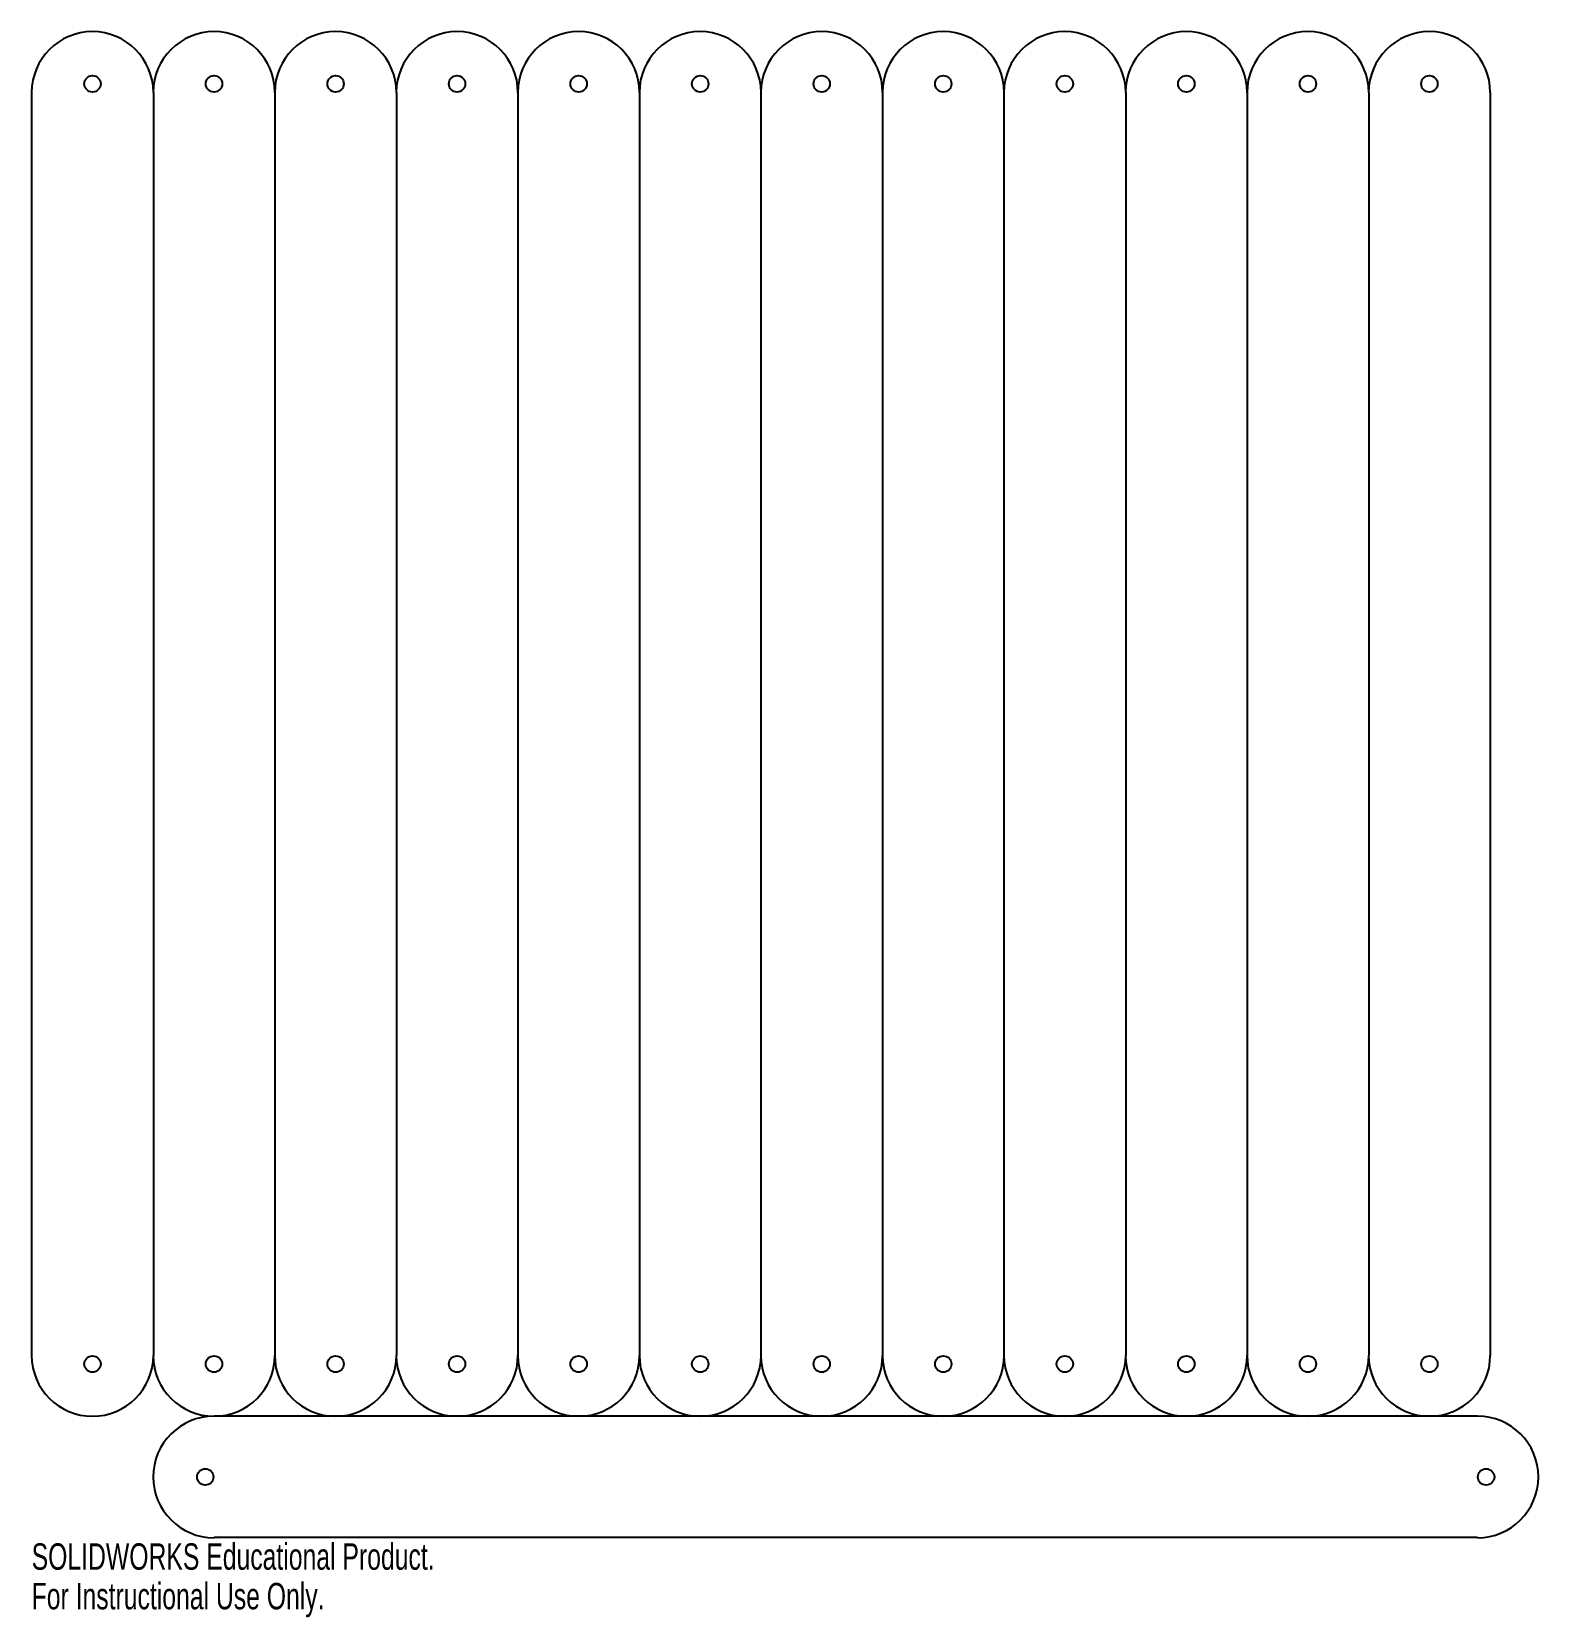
# Model space of a CAD drawing. Header units: inches. Extents: x -0.4 to 10.4, y -6.4 to 5.
import ezdxf

# ---------------------------------------------------------------- set-up
doc = ezdxf.new("R2010")
doc.units = ezdxf.units.IN
doc.header["$MEASUREMENT"] = 0
doc.styles.add('SLDTEXTSTYLE0', font='TXT', dxfattribs={"width": 0.7})

msp = doc.modelspace()

# ---------------------------------------------------------------- linework, layer by layer
at = {"color": 7, "linetype": 'Continuous', "lineweight": 25}
for p, q in [((-0.438, 4.548), (-0.438, -4.548)), ((0.438, 4.548), (0.438, -4.548)), ((1.312, 4.548), (1.312, -4.548)), ((2.188, 4.548), (2.188, -4.548)), ((3.062, 4.548), (3.062, -4.548)), ((3.938, 4.548), (3.938, -4.548)), ((4.812, 4.548), (4.812, -4.548)), ((5.688, 4.548), (5.688, -4.548)), ((6.562, 4.548), (6.562, -4.548)), ((7.438, 4.548), (7.438, -4.548)), ((8.312, 4.548), (8.312, -4.548)), ((9.188, 4.548), (9.188, -4.548)), ((10.062, 4.548), (10.062, -4.548)), ((9.971, -4.985), (0.875, -4.985)), ((9.971, -5.86), (0.875, -5.86))]:
    msp.add_line(p, q, dxfattribs=at)
for centre in [(0, 4.61), (0.875, 4.61), (1.75, 4.61), (2.625, 4.61), (3.5, 4.61), (4.375, 4.61), (5.25, 4.61), (6.125, 4.61), (7, 4.61), (7.875, 4.61), (8.75, 4.61), (9.625, 4.61), (0, -4.61), (0.875, -4.61), (1.75, -4.61), (2.625, -4.61), (3.5, -4.61), (4.375, -4.61), (5.25, -4.61), (6.125, -4.61), (7, -4.61), (7.875, -4.61), (8.75, -4.61), (9.625, -4.61), (0.812, -5.423), (10.033, -5.423)]:
    msp.add_circle(centre, 0.0591, dxfattribs=at)
for centre, start, end in [((0, 4.548), 0, 180), ((0.875, 4.548), 0, 180), ((1.75, 4.548), 0, 180), ((2.625, 4.548), 0, 180), ((3.5, 4.548), 0, 180), ((4.375, 4.548), 0, 180), ((5.25, 4.548), 0, 180), ((6.125, 4.548), 0, 180), ((7, 4.548), 0, 180), ((7.875, 4.548), 0, 180), ((8.75, 4.548), 0, 180), ((9.625, 4.548), 0, 180), ((0, -4.548), 180, 0), ((0.875, -4.548), 180, 0), ((1.75, -4.548), 180, 0), ((2.625, -4.548), 180, 0), ((3.5, -4.548), 180, 0), ((4.375, -4.548), 180, 0), ((5.25, -4.548), 180, 0), ((6.125, -4.548), 180, 0), ((7, -4.548), 180, 0), ((7.875, -4.548), 180, 0), ((8.75, -4.548), 180, 0), ((9.625, -4.548), 180, 0), ((0.875, -5.423), 90, 270), ((9.971, -5.423), 270, 90)]:
    msp.add_arc(centre, 0.438, start, end, dxfattribs=at)

# ---------------------------------------------------------------- texts
at = {"color": 7, "linetype": 'Continuous', "char_height": 0.1903, "attachment_point": 1, "style": 'SLDTEXTSTYLE0'}
for s, insert in [('SOLIDWORKS Educational Product.', (-0.438, -5.901)), ('For Instructional Use Only.', (-0.438, -6.186))]:
    msp.add_mtext(s, dxfattribs=dict(at, insert=insert))

doc.saveas('drawing.dxf')
